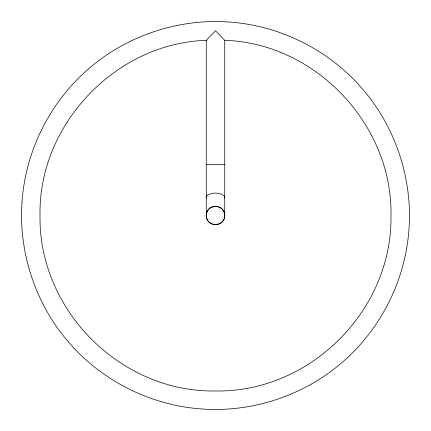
<?xml version="1.0" encoding="UTF-8"?>
<svg xmlns="http://www.w3.org/2000/svg" width="431" height="431" viewBox="0 0 431 431"><rect width="100%" height="100%" fill="white"/><g stroke="black" fill="none" stroke-linecap="round" stroke-linejoin="round"><path stroke-width="0.65" d="M206.266 215.5C205.813 203.637 225.187 203.637 224.734 215.5C225.187 227.363 205.813 227.363 206.266 215.5L206.266 40.325L215.5 30.784L224.734 40.325C315.433 43.143 392.786 124.828 390.976 215.5C392.522 310.245 310.245 392.522 215.5 390.976C120.755 392.522 38.478 310.245 40.024 215.5C38.214 124.828 115.567 43.143 206.266 40.325M224.422 198.018L224.734 197.026L224.422 196.04C219.697 192.097 211.303 192.097 206.578 196.04L206.266 197.026L206.578 198.018M206.266 164.701L224.734 164.701M224.734 40.325L224.734 215.5A9.234 9.234 0 0 1 210.883 223.5A9.234 9.234 0 0 1 210.883 207.5A9.234 9.234 0 0 1 224.734 215.5M21.965 202.812C18.533 253.557 36.064 305.213 69.682 343.378C103.133 381.688 152.057 405.819 202.812 409.035C253.557 412.467 305.213 394.936 343.378 361.318C381.688 327.867 405.819 278.943 409.035 228.188C412.467 177.443 394.936 125.787 361.318 87.622C327.867 49.312 278.943 25.181 228.188 21.965C177.443 18.533 125.787 36.064 87.622 69.682C49.312 103.133 25.181 152.057 21.965 202.812"/></g></svg>
